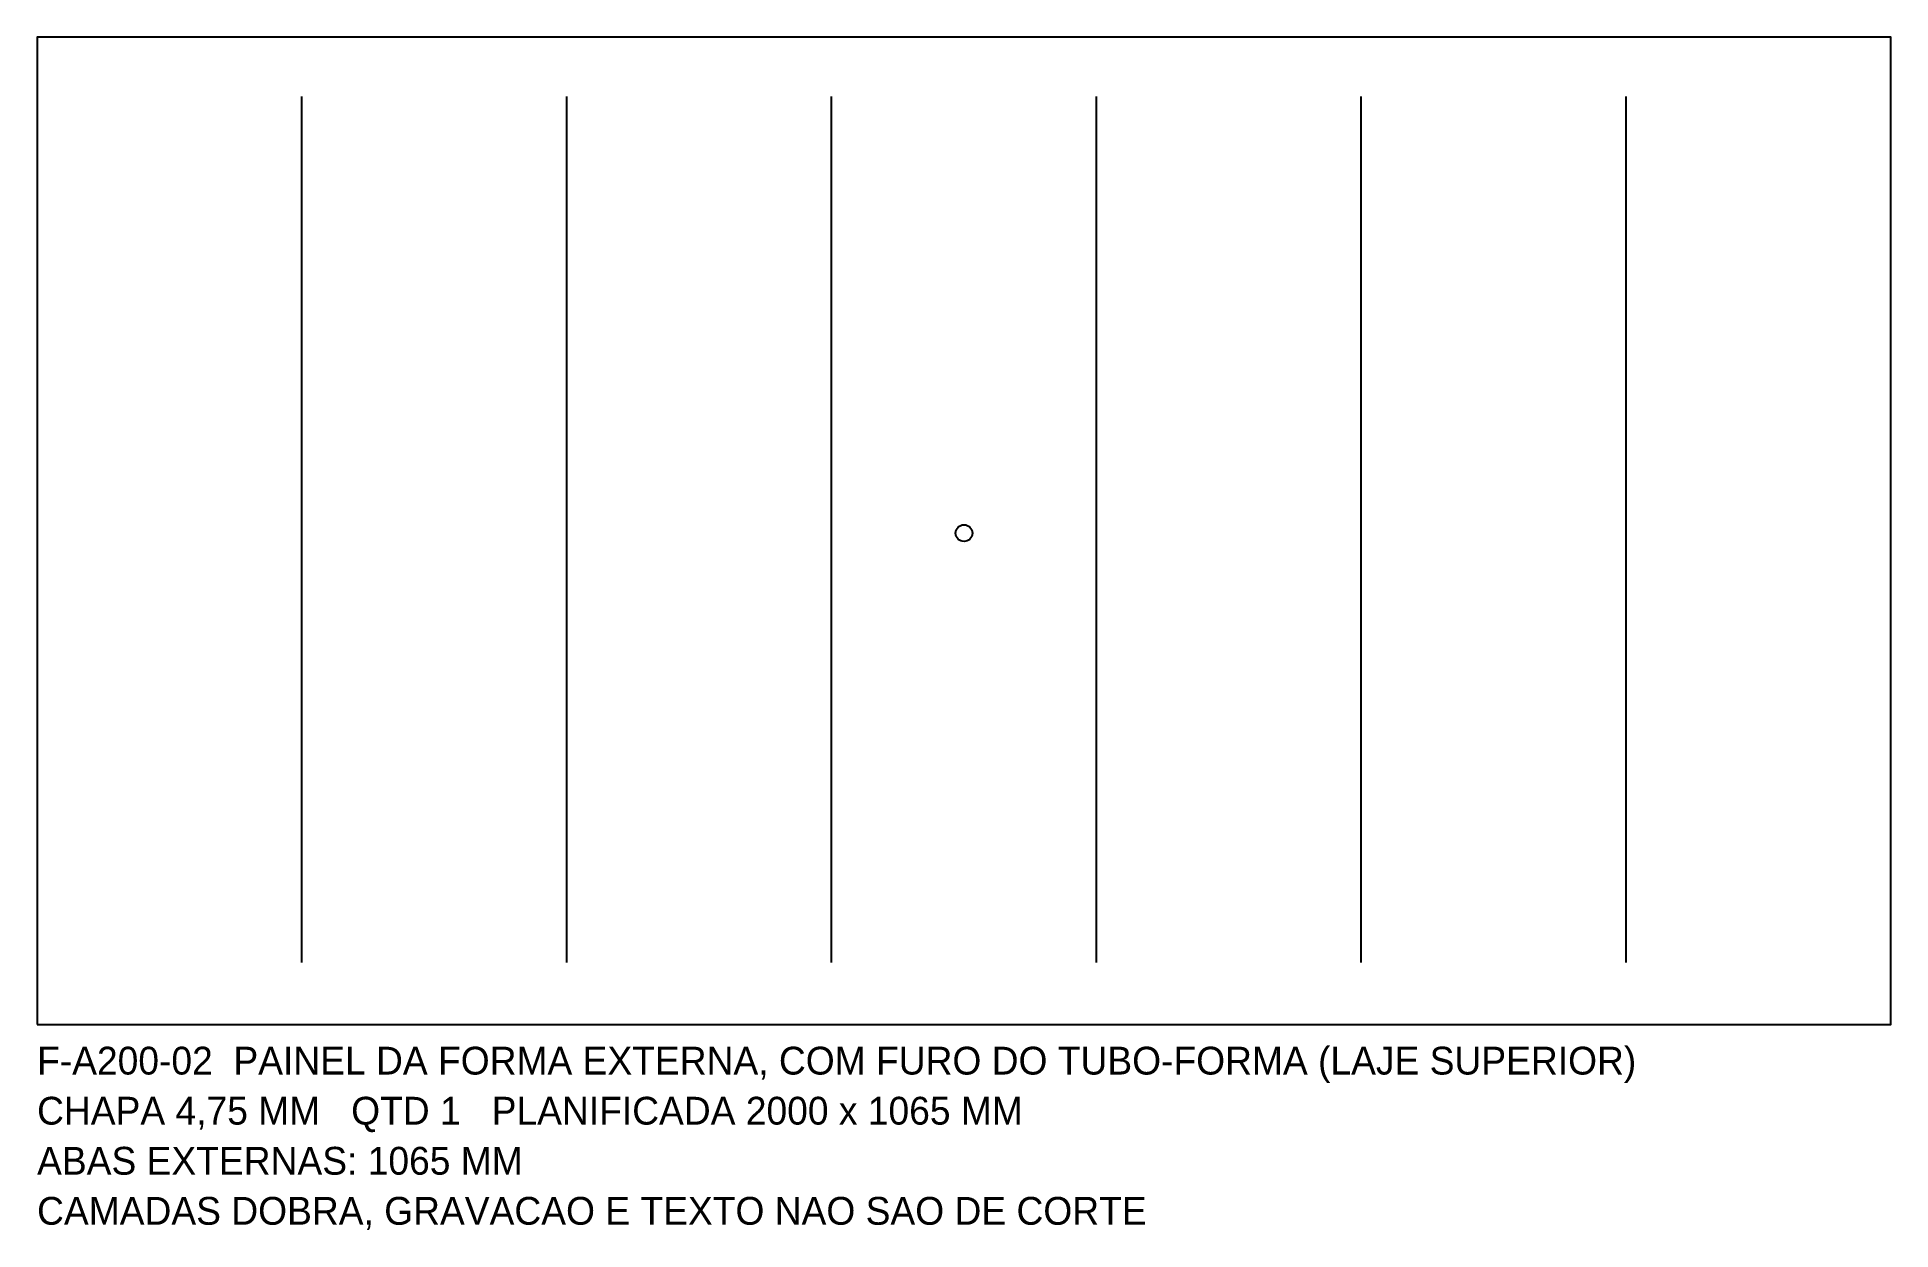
# Model space of a CAD drawing. Header units: millimetres. Extents: x 0 to 2000, y -222 to 1065.
import ezdxf

# ---------------------------------------------------------------- set-up
doc = ezdxf.new("R2010")
doc.units = ezdxf.units.MM
doc.linetypes.add('DASHED', pattern=[1.524, 1.27, -0.254])
for name, color, linetype in [('CORTE', 7, 'CONTINUOUS'), ('GRAVACAO', 4, 'DASHED'), ('TEXTO', 3, 'CONTINUOUS')]:
    doc.layers.add(name, color=color, linetype=linetype)

msp = doc.modelspace()

# ---------------------------------------------------------------- linework, layer by layer
at = {"layer": 'CORTE'}
msp.add_lwpolyline([(0, 0), (2000, 0), (2000, 1065), (0, 1065)], close=True, dxfattribs=at)
msp.add_circle((1000, 530), 9, dxfattribs=at)
at = {"layer": 'GRAVACAO'}
for p, q in [((285.7, 67), (285.7, 1001)), ((571.4, 67), (571.4, 1001)), ((857.1, 67), (857.1, 1001)), ((1142.9, 67), (1142.9, 1001)), ((1428.6, 67), (1428.6, 1001)), ((1714.3, 67), (1714.3, 1001))]:
    msp.add_line(p, q, dxfattribs=at)

# ---------------------------------------------------------------- texts
at = {"layer": 'TEXTO'}
for s, p in [('F-A200-02  PAINEL DA FORMA EXTERNA, COM FURO DO TUBO-FORMA (LAJE SUPERIOR)', (0, -54)), ('CHAPA 4,75 MM   QTD 1   PLANIFICADA 2000 x 1065 MM', (0, -108)), ('ABAS EXTERNAS: 1065 MM', (0, -162)), ('CAMADAS DOBRA, GRAVACAO E TEXTO NAO SAO DE CORTE', (0, -216))]:
    msp.add_text(s, height=30, dxfattribs=at).set_placement(p)

doc.saveas('drawing.dxf')
